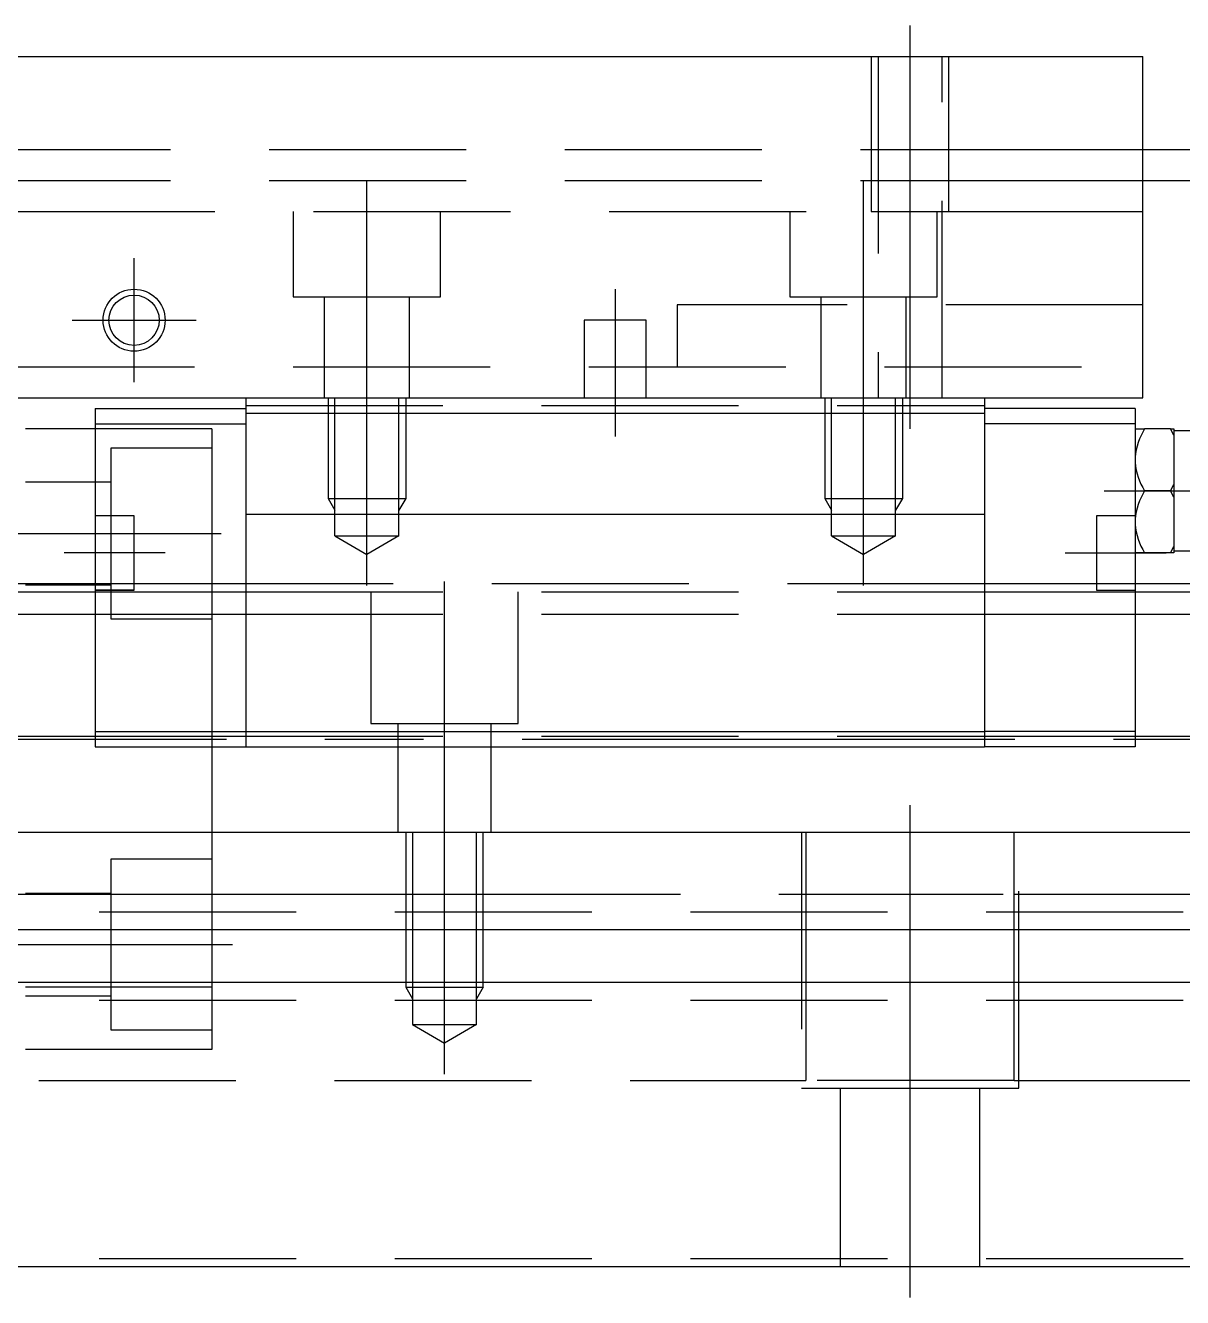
# Model space of a CAD drawing. Extents: x -94 to 676, y -24 to 368.
# Drawn here: x 233 to 307.6, y -2 to 80 of the extents above; entities that cross this region are included whole.
import ezdxf

# ---------------------------------------------------------------- set-up
doc = ezdxf.new("R2010")
doc.units = 0
doc.linetypes.add('CENTER', pattern=[50.8, 31.75, -6.35, 6.35, -6.35])
doc.linetypes.add('DASHED', pattern=[19.05, 12.7, -6.35])
doc.layers.get('0').update_dxf_attribs({"linetype": 'CONTINUOUS'})
doc.layers.add('CENTER', color=1, linetype='CENTER')

msp = doc.modelspace()

# ---------------------------------------------------------------- linework, layer by layer
at = {"color": 7, "linetype": 'CONTINUOUS'}
for p, q in [((155, 78), (305, 78)), ((305, 56), (305, 78)), ((305, 72), (474, 72)), ((305, 70), (466, 70)), ((155, 56), (305, 56)), ((247.2, 56), (247.2, 55.01)), ((294.8, 56), (294.8, 55.01)), ((237.5, 55.3), (247.2, 55.3)), ((237.5, 55.3), (237.5, 54.31)), ((247.2, 55.01), (294.8, 55.01)), ((247.2, 55.01), (247.2, 48.5)), ((304.5, 55.3), (294.8, 55.3)), ((294.8, 55.01), (294.8, 48.5)), ((304.5, 55.3), (304.5, 54.31)), ((237.5, 54.31), (247.2, 54.31)), ((237.5, 54.31), (237.5, 34.497)), ((304.5, 54.31), (294.8, 54.31)), ((304.5, 54.31), (304.5, 53.995)), ((237.5, 54), (233, 54)), ((304.5, 53.995), (304.5, 46.005)), ((304.5, 53.995), (305.113, 53.995)), ((306.787, 53.995), (305.113, 53.995)), ((306.787, 53.995), (307, 53.995)), ((307, 53.594), (306.787, 53.995)), ((307, 53.995), (307, 53.594)), ((309.2, 53.875), (307, 53.875)), ((307, 53.594), (307, 50.401)), ((306.787, 50), (307, 50.401)), ((307, 50.401), (307, 49.599)), ((306.787, 50), (305.113, 50)), ((307, 49.599), (306.787, 50)), ((307, 49.599), (307, 46.406)), ((247.2, 48.5), (294.8, 48.5)), ((247.2, 48.5), (247.2, 34.497)), ((294.8, 48.5), (294.8, 34.497)), ((304.5, 46.005), (304.5, 34.497)), ((305.113, 46.005), (304.5, 46.005)), ((306.787, 46.005), (305.113, 46.005)), ((306.787, 46.005), (307, 46.406)), ((307, 46.005), (306.787, 46.005)), ((307, 46.406), (307, 46.005)), ((307, 46.125), (309.2, 46.125)), ((222.5, 43.5), (237.5, 43.5)), ((398, 44), (304.5, 44)), ((304.5, 43.5), (460, 43.5)), ((222.5, 42.043), (237.5, 42.043)), ((304.5, 42.043), (460, 42.043)), ((237.5, 34.497), (247.2, 34.497)), ((237.5, 34.497), (237.5, 33.5)), ((247.2, 34.497), (294.8, 34.497)), ((247.2, 34.497), (247.2, 33.5)), ((304.5, 34.497), (294.8, 34.497)), ((294.8, 34.497), (294.8, 33.5)), ((304.5, 34.497), (304.5, 33.5)), ((222.5, 34.18), (237.5, 34.18)), ((304.5, 34.18), (460, 34.18)), ((237.5, 33.5), (247.2, 33.5)), ((247.2, 33.5), (294.8, 33.5)), ((304.5, 33.5), (294.8, 33.5)), ((0, 28), (460, 28)), ((460, 21.7), (0, 21.7)), ((460, 18.3), (0, 18.3)), ((0, 0), (460, 0))]:
    msp.add_line(p, q, dxfattribs=at)
at = {"color": 3, "linetype": 'DASHED'}
for p, q in [((287.5, 78), (287.5, 68)), ((287.933, 78), (287.933, 56)), ((292.067, 56), (292.067, 78)), ((292.5, 68), (292.5, 78)), ((172.5, 72), (287.5, 72)), ((287.5, 72), (292.5, 72)), ((292.5, 72), (305, 72)), ((172.5, 70), (287.5, 70)), ((287.5, 70), (292.5, 70)), ((292.5, 70), (305, 70)), ((232.5, 68), (287.5, 68)), ((250.25, 68), (250.25, 62.5)), ((259.75, 62.5), (259.75, 68)), ((282.25, 68), (282.25, 62.5)), ((287.5, 68), (292.5, 68)), ((291.75, 62.5), (291.75, 68)), ((292.5, 68), (305, 68)), ((250.25, 62.5), (259.75, 62.5)), ((252.25, 62.5), (252.25, 56)), ((257.75, 56), (257.75, 62.5)), ((282.25, 62.5), (291.75, 62.5)), ((284.25, 62.5), (284.25, 56)), ((289.75, 56), (289.75, 62.5)), ((285, 62), (275, 62)), ((275, 62), (275, 58)), ((305, 62), (285, 62)), ((269, 61), (269, 56)), ((271, 61), (269, 61)), ((273, 61), (271, 61)), ((273, 56), (273, 61)), ((155, 58), (305, 58)), ((252.5, 56), (252.5, 49.5)), ((252.933, 47.1), (252.933, 56)), ((257.067, 47.1), (257.067, 56)), ((257.5, 56), (257.5, 49.5)), ((284.5, 56), (284.5, 49.5)), ((284.933, 47.1), (284.933, 56)), ((289.067, 47.1), (289.067, 56)), ((289.5, 56), (289.5, 49.5)), ((247.2, 55.5), (294.8, 55.5)), ((245, 54), (237.5, 54)), ((245, 54), (245, 50)), ((245, 52.75), (238.5, 52.75)), ((238.5, 52.75), (238.5, 41.75)), ((238.5, 50.55), (233, 50.55)), ((245, 50), (245, 43.5)), ((252.5, 49.5), (257.5, 49.5)), ((252.5, 49.5), (252.933, 48.75)), ((257.5, 49.5), (257.067, 48.75)), ((284.5, 49.5), (289.5, 49.5)), ((284.5, 49.5), (284.933, 48.75)), ((289.5, 49.5), (289.067, 48.75)), ((240, 48.4), (237.5, 48.4)), ((240, 46), (240, 48.4)), ((302, 48.4), (302, 43.6)), ((304.5, 48.4), (302, 48.4)), ((252.933, 47.1), (257.067, 47.1)), ((252.933, 47.1), (255, 45.907)), ((257.067, 47.1), (255, 45.907)), ((284.933, 47.1), (289.067, 47.1)), ((284.933, 47.1), (287, 45.907)), ((289.067, 47.1), (287, 45.907)), ((240, 43.6), (240, 46)), ((233, 44), (232.28, 44)), ((237.5, 44), (233, 44)), ((233, 43.95), (238.5, 43.95)), ((240, 44), (237.5, 44)), ((240, 43.6), (237.5, 43.6)), ((237.5, 43.6), (240, 43.6)), ((237.5, 43.5), (247.2, 43.5)), ((245, 44), (240, 44)), ((247.2, 44), (245, 44)), ((245, 43.5), (245, 33.5)), ((294.8, 44), (247.2, 44)), ((247.2, 43.5), (294.8, 43.5)), ((255.25, 43.5), (255.25, 35)), ((264.75, 35), (264.75, 43.5)), ((304.5, 44), (294.8, 44)), ((294.8, 43.5), (304.5, 43.5)), ((302, 43.6), (304.5, 43.6)), ((237.5, 42.043), (247.2, 42.043)), ((247.2, 42.043), (294.8, 42.043)), ((294.8, 42.043), (304.5, 42.043)), ((238.5, 41.75), (245, 41.75)), ((255.25, 35), (260, 35)), ((257, 35), (257, 28)), ((260, 35), (264.75, 35)), ((263, 28), (263, 35)), ((237.5, 34.18), (247.2, 34.18)), ((247.2, 34.18), (294.8, 34.18)), ((294.8, 34.18), (304.5, 34.18)), ((245, 33.5), (245, 28)), ((245, 28), (245, 21.7)), ((257.5, 28), (257.5, 21.7)), ((257.933, 28), (257.933, 18)), ((262.067, 18), (262.067, 28)), ((262.5, 21.7), (262.5, 28)), ((283, 28), (283, 11.5)), ((283.292, 28), (283.292, 21.7)), ((296.708, 21.7), (296.708, 28)), ((297, 11.5), (297, 28)), ((245, 26.25), (238.5, 26.25)), ((238.5, 26.25), (238.5, 15.25)), ((232.28, 24), (233, 24)), ((238.5, 24.05), (233, 24.05)), ((233, 24), (240, 24)), ((240, 24), (245, 24)), ((245, 24), (257.5, 24)), ((257.5, 24), (262.5, 24)), ((262.5, 24), (283.292, 24)), ((283.292, 24), (296.708, 24)), ((296.708, 24), (317.5, 24)), ((460, 22.85), (0, 22.85)), ((245, 21.7), (245, 18.3)), ((257.5, 21.7), (257.5, 18.3)), ((262.5, 18.3), (262.5, 21.7)), ((283.292, 21.7), (283.292, 18.3)), ((296.708, 18.3), (296.708, 21.7)), ((245, 18.3), (245, 18)), ((257.5, 18.3), (257.5, 18)), ((262.5, 18), (262.5, 18.3)), ((283.292, 18.3), (283.292, 12)), ((296.708, 12), (296.708, 18.3)), ((245, 18), (233, 18)), ((233, 17.45), (238.5, 17.45)), ((245, 18), (245, 14)), ((257.5, 18), (262.5, 18)), ((257.5, 18), (257.933, 17.25)), ((257.933, 18), (257.933, 15.6)), ((262.067, 15.6), (262.067, 18)), ((262.5, 18), (262.067, 17.25)), ((460, 17.15), (0, 17.15)), ((257.933, 15.6), (260, 14.407)), ((257.933, 15.6), (262.067, 15.6)), ((262.067, 15.6), (260, 14.407)), ((238.5, 15.25), (245, 15.25)), ((245, 14), (233, 14)), ((176.708, 12), (283.292, 12)), ((283, 11.5), (290, 11.5)), ((296.708, 12), (283.292, 12)), ((285.5, 11.5), (285.5, 0)), ((290, 11.5), (297, 11.5)), ((294.5, 0), (294.5, 11.5)), ((296.708, 12), (403.292, 12)), ((460, 0.5), (6.5, 0.5))]:
    msp.add_line(p, q, dxfattribs=at)
at = {"color": 3, "linetype": 'CONTINUOUS'}
msp.add_circle((240, 61), 2, dxfattribs=at)
at = {"color": 7, "linetype": 'CONTINUOUS'}
msp.add_circle((240, 61), 1.621, dxfattribs=at)
for centre, radius, start, end in [((308.543, 51.827), 4.058, 147.70887, 175.14376), ((308.478, 52.146), 3.991, 184.62153, 212.52584), ((308.543, 47.832), 4.058, 147.70887, 175.14376), ((308.478, 48.151), 3.991, 184.62153, 212.52584)]:
    msp.add_arc(centre, radius, start, end, dxfattribs=at)
at = {"layer": 'CENTER', "color": 1, "linetype": 'CENTER'}
for p, q in [((290, 54), (290, 80)), ((255, 43.907), (255, 70)), ((287, 43.907), (287, 70)), ((240, 57), (240, 65)), ((271, 63), (271, 53.5)), ((236, 61), (244, 61)), ((302.5, 50), (319.5, 50)), ((213.861, 47.25), (247, 47.25)), ((242, 46), (235.5, 46)), ((240, 46), (237.5, 46)), ((300, 46), (306.5, 46)), ((260, 12.407), (260, 45.5)), ((11, 34), (480, 34)), ((290, -2), (290, 30)), ((214.581, 20.75), (247, 20.75))]:
    msp.add_line(p, q, dxfattribs=at)

doc.saveas('drawing.dxf')
